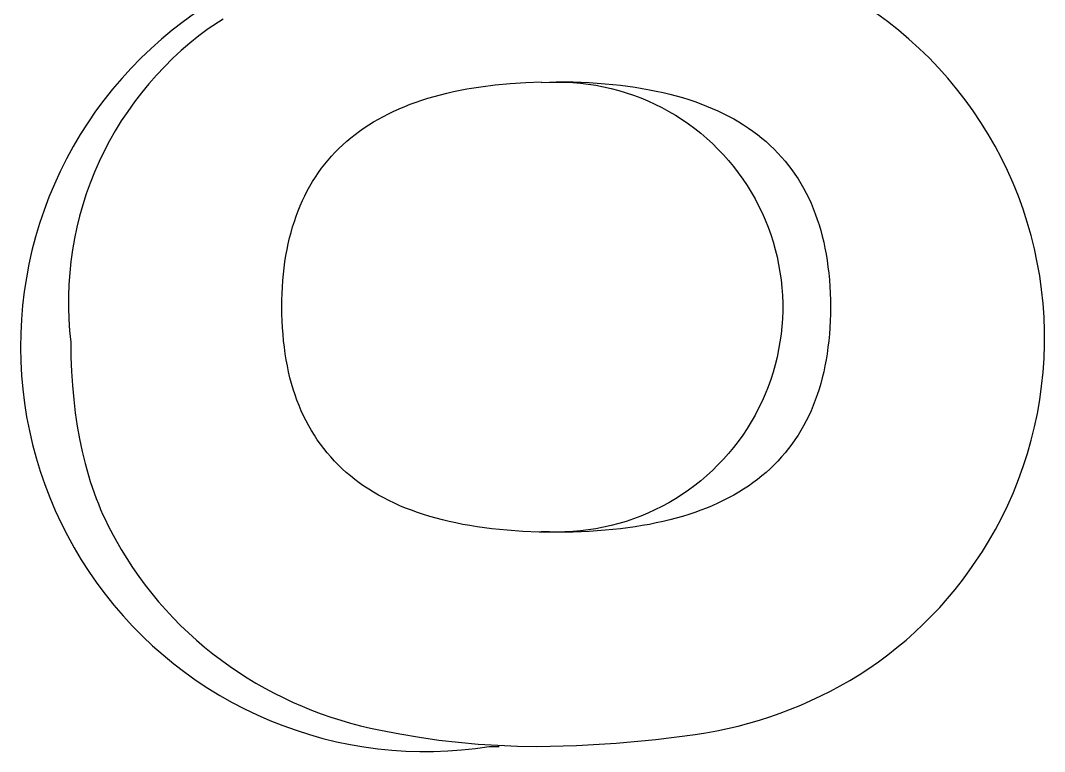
# Model space of a CAD drawing. Header units: millimetres. Extents: x -962 to 3068, y -237 to 2578.
# Drawn here: x 398.656 to 399.947, y 1936.056 to 1936.977 of the extents above; entities that cross this region are included whole.
import ezdxf

# ---------------------------------------------------------------- set-up
doc = ezdxf.new("R2010")
doc.units = ezdxf.units.MM
doc.header["$MEASUREMENT"] = 0
doc.layers.add('Utwórz2D linie widoczne', color=7, linetype='Continuous', true_color=0x000000)

msp = doc.modelspace()

# ---------------------------------------------------------------- linework, layer by layer
at = {"layer": 'Utwórz2D linie widoczne'}
for p, q in [((398.8757, 1936.9858), (398.8614, 1936.9755)), ((398.9118, 1936.9785), (398.8927, 1936.9664)), ((399.7493, 1936.9756), (399.7352, 1936.9859)), ((398.8614, 1936.9755), (398.8475, 1936.9648)), ((398.8927, 1936.9664), (398.881, 1936.9576)), ((399.763, 1936.9648), (399.7493, 1936.9756)), ((398.8339, 1936.9535), (398.8207, 1936.9418)), ((398.8475, 1936.9648), (398.8339, 1936.9535)), ((398.881, 1936.9576), (398.8696, 1936.9485)), ((399.7763, 1936.9536), (399.763, 1936.9648)), ((399.7892, 1936.9419), (399.7763, 1936.9536)), ((398.8207, 1936.9418), (398.808, 1936.9296)), ((398.8696, 1936.9485), (398.8586, 1936.939)), ((399.8016, 1936.9298), (399.7892, 1936.9419)), ((398.808, 1936.9296), (398.7956, 1936.917)), ((398.8479, 1936.9291), (398.8375, 1936.9188)), ((398.8586, 1936.939), (398.8479, 1936.9291)), ((399.8137, 1936.9172), (399.8016, 1936.9298)), ((398.7956, 1936.917), (398.7837, 1936.904)), ((398.8375, 1936.9188), (398.8275, 1936.9082)), ((399.8253, 1936.9043), (399.8137, 1936.9172)), ((398.7837, 1936.904), (398.7723, 1936.8906)), ((398.8275, 1936.9082), (398.8179, 1936.8973)), ((399.8364, 1936.8909), (399.8253, 1936.9043)), ((398.7723, 1936.8906), (398.7614, 1936.8768)), ((398.8179, 1936.8973), (398.8086, 1936.886)), ((399.2019, 1936.8874), (399.2103, 1936.8891)), ((399.2103, 1936.8891), (399.2188, 1936.8907)), ((399.2188, 1936.8907), (399.2364, 1936.8936)), ((399.2364, 1936.8936), (399.2547, 1936.8959)), ((399.2547, 1936.8959), (399.2735, 1936.8976)), ((399.2735, 1936.8976), (399.2931, 1936.8989)), ((399.2931, 1936.8989), (399.3132, 1936.8996)), ((399.3132, 1936.8987), (399.323, 1936.8992)), ((399.323, 1936.8992), (399.3328, 1936.8994)), ((399.3314, 1936.8998), (399.3315, 1936.8998)), ((399.3315, 1936.8998), (399.3528, 1936.8995)), ((399.3328, 1936.8994), (399.3426, 1936.8993)), ((399.3426, 1936.8993), (399.3524, 1936.8988)), ((399.3524, 1936.8988), (399.3622, 1936.898)), ((399.3528, 1936.8995), (399.3733, 1936.8987)), ((399.3622, 1936.898), (399.3719, 1936.8968)), ((399.3719, 1936.8968), (399.3816, 1936.8953)), ((399.3733, 1936.8987), (399.3933, 1936.8973)), ((399.3816, 1936.8953), (399.3913, 1936.8935)), ((399.3913, 1936.8935), (399.4008, 1936.8913)), ((399.3933, 1936.8973), (399.4125, 1936.8954)), ((399.4008, 1936.8913), (399.4103, 1936.8889)), ((399.4103, 1936.8889), (399.4197, 1936.886)), ((399.4125, 1936.8954), (399.4311, 1936.8929)), ((399.4311, 1936.8929), (399.4401, 1936.8914)), ((399.4401, 1936.8914), (399.449, 1936.8898)), ((399.449, 1936.8898), (399.4577, 1936.8881)), ((399.4577, 1936.8881), (399.4662, 1936.8862)), ((399.8471, 1936.8772), (399.8364, 1936.8909)), ((398.7614, 1936.8768), (398.7509, 1936.8626)), ((398.8086, 1936.886), (398.7997, 1936.8744)), ((399.1549, 1936.8742), (399.1623, 1936.8767)), ((399.1623, 1936.8767), (399.1699, 1936.8791)), ((399.1699, 1936.8791), (399.1776, 1936.8814)), ((399.1776, 1936.8814), (399.1856, 1936.8835)), ((399.1856, 1936.8835), (399.1936, 1936.8855)), ((399.1936, 1936.8855), (399.2019, 1936.8874)), ((399.4197, 1936.886), (399.429, 1936.8829)), ((399.429, 1936.8829), (399.4382, 1936.8794)), ((399.4382, 1936.8794), (399.4472, 1936.8757)), ((399.4472, 1936.8757), (399.4561, 1936.8716)), ((399.4662, 1936.8862), (399.4746, 1936.8842)), ((399.4746, 1936.8842), (399.4827, 1936.8821)), ((399.4827, 1936.8821), (399.4908, 1936.8798)), ((399.4908, 1936.8798), (399.4986, 1936.8773)), ((399.4986, 1936.8773), (399.5063, 1936.8748)), ((399.5063, 1936.8748), (399.5138, 1936.8721)), ((399.8573, 1936.8631), (399.8471, 1936.8772)), ((398.7509, 1936.8626), (398.7409, 1936.848)), ((398.7913, 1936.8625), (398.7832, 1936.8504)), ((398.7997, 1936.8744), (398.7913, 1936.8625)), ((399.1201, 1936.8595), (399.1267, 1936.8627)), ((399.1267, 1936.8627), (399.1335, 1936.8658)), ((399.1335, 1936.8658), (399.1405, 1936.8687)), ((399.1405, 1936.8687), (399.1476, 1936.8715)), ((399.1476, 1936.8715), (399.1549, 1936.8742)), ((399.4561, 1936.8716), (399.4649, 1936.8672)), ((399.4649, 1936.8672), (399.4735, 1936.8625)), ((399.4735, 1936.8625), (399.482, 1936.8575)), ((399.5138, 1936.8721), (399.5211, 1936.8692)), ((399.5211, 1936.8692), (399.5283, 1936.8662)), ((399.5283, 1936.8662), (399.5353, 1936.8631)), ((399.5353, 1936.8631), (399.5422, 1936.8599)), ((399.867, 1936.8486), (399.8573, 1936.8631)), ((398.7832, 1936.8504), (398.7756, 1936.8379)), ((399.0951, 1936.8455), (399.1011, 1936.8492)), ((399.1011, 1936.8492), (399.1073, 1936.8528)), ((399.1073, 1936.8528), (399.1136, 1936.8562)), ((399.1136, 1936.8562), (399.1201, 1936.8595)), ((399.482, 1936.8575), (399.4902, 1936.8522)), ((399.4902, 1936.8522), (399.4983, 1936.8467)), ((399.5422, 1936.8599), (399.5488, 1936.8565)), ((399.5488, 1936.8565), (399.5553, 1936.8529)), ((399.5553, 1936.8529), (399.5617, 1936.8492)), ((399.5617, 1936.8492), (399.5678, 1936.8454)), ((398.7409, 1936.848), (398.7314, 1936.8332)), ((398.7756, 1936.8379), (398.7684, 1936.8252)), ((399.0781, 1936.8335), (399.0836, 1936.8377)), ((399.0836, 1936.8377), (399.0893, 1936.8416)), ((399.0893, 1936.8416), (399.0951, 1936.8455)), ((399.4983, 1936.8467), (399.5062, 1936.8409)), ((399.5062, 1936.8409), (399.5139, 1936.8348)), ((399.5678, 1936.8454), (399.5738, 1936.8415)), ((399.5738, 1936.8415), (399.5796, 1936.8374)), ((399.5796, 1936.8374), (399.5853, 1936.8332)), ((399.8762, 1936.8339), (399.867, 1936.8486)), ((398.7314, 1936.8332), (398.7225, 1936.818)), ((398.7684, 1936.8252), (398.7616, 1936.8123)), ((399.0625, 1936.8204), (399.0676, 1936.8249)), ((399.0676, 1936.8249), (399.0728, 1936.8293)), ((399.0728, 1936.8293), (399.0781, 1936.8335)), ((399.5139, 1936.8348), (399.5213, 1936.8284)), ((399.5213, 1936.8284), (399.5285, 1936.8218)), ((399.5853, 1936.8332), (399.5908, 1936.8288)), ((399.5908, 1936.8288), (399.5961, 1936.8243)), ((399.5961, 1936.8243), (399.6013, 1936.8196)), ((399.8849, 1936.8188), (399.8762, 1936.8339)), ((398.7225, 1936.818), (398.714, 1936.8025)), ((398.7616, 1936.8123), (398.7553, 1936.7992)), ((399.0484, 1936.8062), (399.0529, 1936.811)), ((399.0529, 1936.811), (399.0576, 1936.8158)), ((399.0576, 1936.8158), (399.0625, 1936.8204)), ((399.5285, 1936.8218), (399.5355, 1936.8149)), ((399.5355, 1936.8149), (399.5423, 1936.8078)), ((399.6013, 1936.8196), (399.6062, 1936.8149)), ((399.6062, 1936.8149), (399.6111, 1936.8099)), ((399.893, 1936.8034), (399.8849, 1936.8188)), ((398.714, 1936.8025), (398.7061, 1936.7867)), ((398.7553, 1936.7992), (398.7495, 1936.7858)), ((399.0397, 1936.796), (399.044, 1936.8011)), ((399.044, 1936.8011), (399.0484, 1936.8062)), ((399.5423, 1936.8078), (399.5488, 1936.8005)), ((399.5488, 1936.8005), (399.5551, 1936.7929)), ((399.6111, 1936.8099), (399.6157, 1936.8049)), ((399.6157, 1936.8049), (399.6202, 1936.7997)), ((399.6202, 1936.7997), (399.6245, 1936.7943)), ((399.9006, 1936.7878), (399.893, 1936.8034)), ((398.7061, 1936.7867), (398.6988, 1936.7707)), ((398.7495, 1936.7858), (398.7441, 1936.7722)), ((399.028, 1936.7797), (399.0317, 1936.7853)), ((399.0317, 1936.7853), (399.0357, 1936.7907)), ((399.0357, 1936.7907), (399.0397, 1936.796)), ((399.5551, 1936.7929), (399.5611, 1936.7852)), ((399.5611, 1936.7852), (399.5668, 1936.7772)), ((399.6245, 1936.7943), (399.6286, 1936.7889)), ((399.6286, 1936.7889), (399.6326, 1936.7832)), ((399.9077, 1936.7719), (399.9006, 1936.7878)), ((398.7441, 1936.7722), (398.7391, 1936.7585)), ((399.021, 1936.7682), (399.0244, 1936.774)), ((399.0244, 1936.774), (399.028, 1936.7797)), ((399.5668, 1936.7772), (399.5722, 1936.769)), ((399.6326, 1936.7832), (399.6364, 1936.7775)), ((399.6364, 1936.7775), (399.64, 1936.7716)), ((399.64, 1936.7716), (399.6435, 1936.7656)), ((399.9142, 1936.7557), (399.9077, 1936.7719)), ((398.6988, 1936.7707), (398.692, 1936.7544)), ((398.7391, 1936.7585), (398.7347, 1936.7446)), ((399.0146, 1936.7562), (399.0177, 1936.7623)), ((399.0177, 1936.7623), (399.021, 1936.7682)), ((399.5722, 1936.769), (399.5774, 1936.7607)), ((399.5774, 1936.7607), (399.5822, 1936.7522)), ((399.6435, 1936.7656), (399.6468, 1936.7594)), ((399.6468, 1936.7594), (399.6499, 1936.7531)), ((398.692, 1936.7544), (398.6858, 1936.7379)), ((399.0088, 1936.7436), (399.0116, 1936.75)), ((399.0116, 1936.75), (399.0146, 1936.7562)), ((399.5822, 1936.7522), (399.5868, 1936.7435)), ((399.6499, 1936.7531), (399.6528, 1936.7466)), ((399.6528, 1936.7466), (399.6556, 1936.74)), ((399.9201, 1936.7394), (399.9142, 1936.7557)), ((398.6858, 1936.7379), (398.6802, 1936.7212)), ((398.7347, 1936.7446), (398.7307, 1936.7306)), ((399.0037, 1936.7306), (399.0062, 1936.7372)), ((399.0062, 1936.7372), (399.0088, 1936.7436)), ((399.5868, 1936.7435), (399.5911, 1936.7347)), ((399.5911, 1936.7347), (399.595, 1936.7257)), ((399.6556, 1936.74), (399.6582, 1936.7333)), ((399.6582, 1936.7333), (399.6607, 1936.7264)), ((399.9255, 1936.7228), (399.9201, 1936.7394)), ((398.6802, 1936.7212), (398.6751, 1936.7043)), ((398.7307, 1936.7306), (398.7272, 1936.7164)), ((398.9992, 1936.717), (399.0014, 1936.7238)), ((399.0014, 1936.7238), (399.0037, 1936.7306)), ((399.595, 1936.7257), (399.5986, 1936.7166)), ((399.6607, 1936.7264), (399.663, 1936.7194)), ((399.9303, 1936.7061), (399.9255, 1936.7228)), ((398.7272, 1936.7164), (398.7242, 1936.7021)), ((398.9954, 1936.7029), (398.9972, 1936.71)), ((398.9972, 1936.71), (398.9992, 1936.717)), ((399.5986, 1936.7166), (399.602, 1936.7074)), ((399.602, 1936.7074), (399.605, 1936.698)), ((399.663, 1936.7194), (399.6651, 1936.7123)), ((399.6651, 1936.7123), (399.667, 1936.705)), ((398.6751, 1936.7043), (398.6706, 1936.6873)), ((398.7242, 1936.7021), (398.7217, 1936.6878)), ((398.9922, 1936.6882), (398.9937, 1936.6956)), ((398.9937, 1936.6956), (398.9954, 1936.7029)), ((399.605, 1936.698), (399.6077, 1936.6886)), ((399.667, 1936.705), (399.6688, 1936.6976)), ((399.6688, 1936.6976), (399.6704, 1936.69)), ((399.9345, 1936.6892), (399.9303, 1936.7061)), ((398.6706, 1936.6873), (398.6668, 1936.6701)), ((398.7217, 1936.6878), (398.7197, 1936.6733)), ((398.9908, 1936.6807), (398.9922, 1936.6882)), ((399.6077, 1936.6886), (399.61, 1936.6791)), ((399.6704, 1936.69), (399.6718, 1936.6824)), ((399.6718, 1936.6824), (399.6731, 1936.6745)), ((399.9381, 1936.6722), (399.9345, 1936.6892)), ((398.6668, 1936.6701), (398.6635, 1936.6527)), ((398.7197, 1936.6733), (398.7182, 1936.6588)), ((398.9886, 1936.6653), (398.9896, 1936.673)), ((398.9896, 1936.673), (398.9908, 1936.6807)), ((399.61, 1936.6791), (399.612, 1936.6695)), ((399.612, 1936.6695), (399.6137, 1936.6598)), ((399.6731, 1936.6745), (399.6742, 1936.6665)), ((399.9411, 1936.655), (399.9381, 1936.6722)), ((398.7182, 1936.6588), (398.7172, 1936.6443)), ((398.987, 1936.6493), (398.9877, 1936.6573)), ((398.9877, 1936.6573), (398.9886, 1936.6653)), ((399.6137, 1936.6598), (399.6151, 1936.6501)), ((399.6742, 1936.6665), (399.6751, 1936.6584)), ((399.6751, 1936.6584), (399.6759, 1936.6502)), ((398.6635, 1936.6527), (398.6608, 1936.6353)), ((398.7172, 1936.6443), (398.7167, 1936.6297)), ((398.9864, 1936.6411), (398.987, 1936.6493)), ((399.6151, 1936.6501), (399.6161, 1936.6404)), ((399.6759, 1936.6502), (399.6765, 1936.6418)), ((399.9435, 1936.6378), (399.9411, 1936.655)), ((398.6608, 1936.6353), (398.6587, 1936.6178)), ((398.7167, 1936.6297), (398.7166, 1936.6151)), ((398.9858, 1936.6244), (398.986, 1936.6328)), ((398.986, 1936.6328), (398.9864, 1936.6411)), ((399.6161, 1936.6404), (399.6168, 1936.6306)), ((399.6168, 1936.6306), (399.6171, 1936.6208)), ((399.6765, 1936.6418), (399.6769, 1936.6333)), ((399.6769, 1936.6333), (399.6772, 1936.6246)), ((399.9454, 1936.6205), (399.9435, 1936.6378)), ((398.6587, 1936.6178), (398.6572, 1936.6002)), ((398.9857, 1936.6158), (398.9858, 1936.6244)), ((399.6171, 1936.6208), (399.6171, 1936.611)), ((399.6772, 1936.6246), (399.6772, 1936.6158)), ((399.9466, 1936.6032), (399.9454, 1936.6205)), ((398.7166, 1936.6151), (398.7171, 1936.6005)), ((398.9858, 1936.607), (398.9857, 1936.6158)), ((398.9861, 1936.5983), (398.9858, 1936.607)), ((399.6171, 1936.611), (399.6168, 1936.6012)), ((399.6772, 1936.607), (399.6769, 1936.5983)), ((399.6772, 1936.6158), (399.6772, 1936.607)), ((398.6572, 1936.6002), (398.6564, 1936.5826)), ((398.7171, 1936.6005), (398.7181, 1936.586)), ((398.9865, 1936.5898), (398.9861, 1936.5983)), ((399.6161, 1936.5914), (399.6151, 1936.5816)), ((399.6168, 1936.6012), (399.6161, 1936.5914)), ((399.6769, 1936.5983), (399.6765, 1936.5898)), ((399.9472, 1936.5858), (399.9466, 1936.6032)), ((398.6564, 1936.5826), (398.6561, 1936.565)), ((398.7181, 1936.586), (398.7196, 1936.5714)), ((398.9871, 1936.5815), (398.9865, 1936.5898)), ((398.9878, 1936.5732), (398.9871, 1936.5815)), ((399.6151, 1936.5816), (399.6137, 1936.5719)), ((399.6759, 1936.5815), (399.6751, 1936.5732)), ((399.6765, 1936.5898), (399.6759, 1936.5815)), ((399.9472, 1936.5684), (399.9472, 1936.5858)), ((398.6561, 1936.565), (398.6565, 1936.5474)), ((398.7196, 1936.5714), (398.7198, 1936.5528)), ((398.9888, 1936.5651), (398.9878, 1936.5732)), ((398.9899, 1936.5571), (398.9888, 1936.5651)), ((399.6137, 1936.5719), (399.612, 1936.5623)), ((399.6742, 1936.5651), (399.6731, 1936.5571)), ((399.6751, 1936.5732), (399.6742, 1936.5651)), ((399.9466, 1936.551), (399.9472, 1936.5684)), ((398.7198, 1936.5528), (398.7205, 1936.5346)), ((398.9911, 1936.5493), (398.9899, 1936.5571)), ((399.61, 1936.5527), (399.6077, 1936.5432)), ((399.612, 1936.5623), (399.61, 1936.5527)), ((399.6731, 1936.5571), (399.6718, 1936.5493)), ((398.6565, 1936.5474), (398.6574, 1936.5298)), ((398.9926, 1936.5416), (398.9911, 1936.5493)), ((398.9942, 1936.5341), (398.9926, 1936.5416)), ((399.6077, 1936.5432), (399.605, 1936.5337)), ((399.6704, 1936.5416), (399.6688, 1936.5341)), ((399.6718, 1936.5493), (399.6704, 1936.5416)), ((399.9454, 1936.5336), (399.9466, 1936.551)), ((398.6574, 1936.5298), (398.659, 1936.5122)), ((398.7205, 1936.5346), (398.7216, 1936.5169)), ((398.9959, 1936.5267), (398.9942, 1936.5341)), ((398.9979, 1936.5194), (398.9959, 1936.5267)), ((399.605, 1936.5337), (399.602, 1936.5244)), ((399.667, 1936.5267), (399.6651, 1936.5194)), ((399.6688, 1936.5341), (399.667, 1936.5267)), ((399.9436, 1936.5163), (399.9454, 1936.5336)), ((398.7216, 1936.5169), (398.7232, 1936.4995)), ((399, 1936.5123), (398.9979, 1936.5194)), ((399.5986, 1936.5152), (399.595, 1936.5061)), ((399.602, 1936.5244), (399.5986, 1936.5152)), ((399.6651, 1936.5194), (399.663, 1936.5123)), ((399.9412, 1936.4991), (399.9436, 1936.5163)), ((398.659, 1936.5122), (398.6611, 1936.4947)), ((399.0023, 1936.5053), (399, 1936.5123)), ((399.0047, 1936.4984), (399.0023, 1936.5053)), ((399.595, 1936.5061), (399.5911, 1936.4971)), ((399.6607, 1936.5053), (399.6582, 1936.4984)), ((399.663, 1936.5123), (399.6607, 1936.5053)), ((398.6611, 1936.4947), (398.6639, 1936.4773)), ((398.7232, 1936.4995), (398.7252, 1936.4825)), ((399.0073, 1936.4917), (399.0047, 1936.4984)), ((399.0101, 1936.4851), (399.0073, 1936.4917)), ((399.5868, 1936.4883), (399.5822, 1936.4796)), ((399.5911, 1936.4971), (399.5868, 1936.4883)), ((399.6556, 1936.4917), (399.6528, 1936.4851)), ((399.6582, 1936.4984), (399.6556, 1936.4917)), ((399.9382, 1936.4819), (399.9412, 1936.4991)), ((398.6639, 1936.4773), (398.6673, 1936.46)), ((398.7252, 1936.4825), (398.7276, 1936.4659)), ((399.0131, 1936.4787), (399.0101, 1936.4851)), ((399.0162, 1936.4724), (399.0131, 1936.4787)), ((399.5822, 1936.4796), (399.5774, 1936.4711)), ((399.6499, 1936.4787), (399.6468, 1936.4724)), ((399.6528, 1936.4851), (399.6499, 1936.4787)), ((399.9346, 1936.4649), (399.9382, 1936.4819)), ((398.7276, 1936.4659), (398.7305, 1936.4497)), ((399.0195, 1936.4662), (399.0162, 1936.4724)), ((399.0229, 1936.4602), (399.0195, 1936.4662)), ((399.5722, 1936.4627), (399.5668, 1936.4546)), ((399.5774, 1936.4711), (399.5722, 1936.4627)), ((399.6435, 1936.4662), (399.64, 1936.4602)), ((399.6468, 1936.4724), (399.6435, 1936.4662)), ((399.9304, 1936.448), (399.9346, 1936.4649)), ((398.6673, 1936.46), (398.6713, 1936.4428)), ((398.7305, 1936.4497), (398.7339, 1936.4339)), ((399.0266, 1936.4543), (399.0229, 1936.4602)), ((399.0303, 1936.4485), (399.0266, 1936.4543)), ((399.5668, 1936.4546), (399.5611, 1936.4466)), ((399.6364, 1936.4543), (399.6326, 1936.4485)), ((399.64, 1936.4602), (399.6364, 1936.4543)), ((398.6713, 1936.4428), (398.6758, 1936.4258)), ((399.0343, 1936.4429), (399.0303, 1936.4485)), ((399.0384, 1936.4374), (399.0343, 1936.4429)), ((399.0428, 1936.4321), (399.0384, 1936.4374)), ((399.5551, 1936.4388), (399.5488, 1936.4313)), ((399.5611, 1936.4466), (399.5551, 1936.4388)), ((399.6245, 1936.4374), (399.6202, 1936.4321)), ((399.6286, 1936.4429), (399.6245, 1936.4374)), ((399.6326, 1936.4485), (399.6286, 1936.4429)), ((399.9257, 1936.4313), (399.9304, 1936.448)), ((398.6758, 1936.4258), (398.681, 1936.4089)), ((398.7339, 1936.4339), (398.7376, 1936.4185)), ((399.0472, 1936.4269), (399.0428, 1936.4321)), ((399.0519, 1936.4218), (399.0472, 1936.4269)), ((399.5423, 1936.424), (399.5355, 1936.4169)), ((399.5488, 1936.4313), (399.5423, 1936.424)), ((399.6157, 1936.4269), (399.6111, 1936.4218)), ((399.6202, 1936.4321), (399.6157, 1936.4269)), ((399.9203, 1936.4147), (399.9257, 1936.4313)), ((398.7376, 1936.4185), (398.7419, 1936.4035)), ((399.0567, 1936.4169), (399.0519, 1936.4218)), ((399.0617, 1936.4121), (399.0567, 1936.4169)), ((399.0668, 1936.4075), (399.0617, 1936.4121)), ((399.5285, 1936.41), (399.5213, 1936.4034)), ((399.5355, 1936.4169), (399.5285, 1936.41)), ((399.6013, 1936.4121), (399.5961, 1936.4075)), ((399.6062, 1936.4169), (399.6013, 1936.4121)), ((399.6111, 1936.4218), (399.6062, 1936.4169)), ((399.9144, 1936.3984), (399.9203, 1936.4147)), ((398.681, 1936.4089), (398.6867, 1936.3922)), ((398.7419, 1936.4035), (398.7441, 1936.3961)), ((399.0721, 1936.403), (399.0668, 1936.4075)), ((399.0776, 1936.3986), (399.0721, 1936.403)), ((399.0833, 1936.3944), (399.0776, 1936.3986)), ((399.5139, 1936.397), (399.5062, 1936.3909)), ((399.5213, 1936.4034), (399.5139, 1936.397)), ((399.5853, 1936.3986), (399.5796, 1936.3944)), ((399.5908, 1936.403), (399.5853, 1936.3986)), ((399.5961, 1936.4075), (399.5908, 1936.403)), ((399.9079, 1936.3822), (399.9144, 1936.3984)), ((398.6867, 1936.3922), (398.693, 1936.3757)), ((398.7441, 1936.3961), (398.7465, 1936.3889)), ((398.7465, 1936.3889), (398.749, 1936.3817)), ((399.0891, 1936.3903), (399.0833, 1936.3944)), ((399.0951, 1936.3863), (399.0891, 1936.3903)), ((399.1012, 1936.3825), (399.0951, 1936.3863)), ((399.4983, 1936.3851), (399.4902, 1936.3795)), ((399.5062, 1936.3909), (399.4983, 1936.3851)), ((399.5678, 1936.3863), (399.5617, 1936.3825)), ((399.5738, 1936.3903), (399.5678, 1936.3863)), ((399.5796, 1936.3944), (399.5738, 1936.3903)), ((398.693, 1936.3757), (398.6998, 1936.3595)), ((398.749, 1936.3817), (398.7516, 1936.3747)), ((398.7516, 1936.3747), (398.7543, 1936.3678)), ((399.1076, 1936.3788), (399.1012, 1936.3825)), ((399.1141, 1936.3753), (399.1076, 1936.3788)), ((399.1207, 1936.3719), (399.1141, 1936.3753)), ((399.1276, 1936.3687), (399.1207, 1936.3719)), ((399.482, 1936.3742), (399.4735, 1936.3693)), ((399.4902, 1936.3795), (399.482, 1936.3742)), ((399.5422, 1936.3719), (399.5353, 1936.3687)), ((399.5488, 1936.3753), (399.5422, 1936.3719)), ((399.5553, 1936.3788), (399.5488, 1936.3753)), ((399.5617, 1936.3825), (399.5553, 1936.3788)), ((399.9009, 1936.3663), (399.9079, 1936.3822)), ((398.6998, 1936.3595), (398.7073, 1936.3435)), ((398.7543, 1936.3678), (398.7572, 1936.3609)), ((398.7572, 1936.3609), (398.7601, 1936.3542)), ((399.1346, 1936.3655), (399.1276, 1936.3687)), ((399.1417, 1936.3626), (399.1346, 1936.3655)), ((399.1491, 1936.3597), (399.1417, 1936.3626)), ((399.1566, 1936.357), (399.1491, 1936.3597)), ((399.4561, 1936.3602), (399.4472, 1936.3561)), ((399.4649, 1936.3646), (399.4561, 1936.3602)), ((399.4735, 1936.3693), (399.4649, 1936.3646)), ((399.5138, 1936.3597), (399.5063, 1936.357)), ((399.5211, 1936.3626), (399.5138, 1936.3597)), ((399.5283, 1936.3655), (399.5211, 1936.3626)), ((399.5353, 1936.3687), (399.5283, 1936.3655)), ((399.8933, 1936.3506), (399.9009, 1936.3663)), ((398.7601, 1936.3542), (398.7632, 1936.3475)), ((398.7632, 1936.3475), (398.7663, 1936.341)), ((399.1643, 1936.3544), (399.1566, 1936.357)), ((399.1721, 1936.352), (399.1643, 1936.3544)), ((399.1802, 1936.3497), (399.1721, 1936.352)), ((399.1883, 1936.3476), (399.1802, 1936.3497)), ((399.1967, 1936.3456), (399.1883, 1936.3476)), ((399.2052, 1936.3437), (399.1967, 1936.3456)), ((399.4197, 1936.3457), (399.4103, 1936.3429)), ((399.429, 1936.3489), (399.4197, 1936.3457)), ((399.4382, 1936.3523), (399.429, 1936.3489)), ((399.4472, 1936.3561), (399.4382, 1936.3523)), ((399.4662, 1936.3456), (399.4577, 1936.3437)), ((399.4746, 1936.3476), (399.4662, 1936.3456)), ((399.4827, 1936.3497), (399.4746, 1936.3476)), ((399.4908, 1936.352), (399.4827, 1936.3497)), ((399.4986, 1936.3544), (399.4908, 1936.352)), ((399.5063, 1936.357), (399.4986, 1936.3544)), ((399.8852, 1936.3353), (399.8933, 1936.3506)), ((398.7073, 1936.3435), (398.7152, 1936.3278)), ((398.7663, 1936.341), (398.7696, 1936.3345)), ((398.7696, 1936.3345), (398.773, 1936.3282)), ((399.2139, 1936.342), (399.2052, 1936.3437)), ((399.2228, 1936.3404), (399.2139, 1936.342)), ((399.2318, 1936.3389), (399.2228, 1936.3404)), ((399.2504, 1936.3364), (399.2318, 1936.3389)), ((399.2697, 1936.3345), (399.2504, 1936.3364)), ((399.2896, 1936.3331), (399.2697, 1936.3345)), ((399.3102, 1936.3322), (399.2896, 1936.3331)), ((399.323, 1936.3325), (399.3132, 1936.3331)), ((399.3328, 1936.3323), (399.323, 1936.3325)), ((399.3426, 1936.3325), (399.3328, 1936.3323)), ((399.3524, 1936.333), (399.3426, 1936.3325)), ((399.3622, 1936.3338), (399.3524, 1936.333)), ((399.3733, 1936.3331), (399.3528, 1936.3322)), ((399.3719, 1936.3349), (399.3622, 1936.3338)), ((399.3816, 1936.3364), (399.3719, 1936.3349)), ((399.3933, 1936.3345), (399.3733, 1936.3331)), ((399.3913, 1936.3383), (399.3816, 1936.3364)), ((399.4008, 1936.3404), (399.3913, 1936.3383)), ((399.4125, 1936.3364), (399.3933, 1936.3345)), ((399.4103, 1936.3429), (399.4008, 1936.3404)), ((399.4311, 1936.3389), (399.4125, 1936.3364)), ((399.4401, 1936.3404), (399.4311, 1936.3389)), ((399.449, 1936.342), (399.4401, 1936.3404)), ((399.4577, 1936.3437), (399.449, 1936.342)), ((399.8765, 1936.3202), (399.8852, 1936.3353)), ((398.7152, 1936.3278), (398.7237, 1936.3123)), ((398.773, 1936.3282), (398.7831, 1936.3103)), ((399.3315, 1936.332), (399.3102, 1936.3322)), ((399.3314, 1936.332), (399.3315, 1936.332)), ((399.3528, 1936.3322), (399.3315, 1936.332)), ((399.8689, 1936.3077), (399.8765, 1936.3202)), ((398.7237, 1936.3123), (398.7328, 1936.2972)), ((398.7831, 1936.3103), (398.7901, 1936.2988)), ((399.8608, 1936.2954), (399.8689, 1936.3077)), ((398.7328, 1936.2972), (398.7423, 1936.2824)), ((398.7901, 1936.2988), (398.7975, 1936.2875)), ((399.8524, 1936.2833), (399.8608, 1936.2954)), ((398.7423, 1936.2824), (398.7524, 1936.2679)), ((398.7975, 1936.2875), (398.8052, 1936.2764)), ((399.8436, 1936.2715), (399.8524, 1936.2833)), ((398.7524, 1936.2679), (398.7629, 1936.2538)), ((398.8052, 1936.2764), (398.8133, 1936.2655)), ((399.8344, 1936.2599), (399.8436, 1936.2715)), ((398.8133, 1936.2655), (398.8216, 1936.2548)), ((399.8249, 1936.2485), (399.8344, 1936.2599)), ((398.7629, 1936.2538), (398.7739, 1936.24)), ((398.8216, 1936.2548), (398.8303, 1936.2443)), ((398.8303, 1936.2443), (398.8393, 1936.2341)), ((399.8151, 1936.2374), (399.8249, 1936.2485)), ((398.7739, 1936.24), (398.7854, 1936.2266)), ((398.8393, 1936.2341), (398.8485, 1936.2242)), ((399.8049, 1936.2267), (399.8151, 1936.2374)), ((398.7854, 1936.2266), (398.7974, 1936.2137)), ((398.8485, 1936.2242), (398.858, 1936.2145)), ((399.7836, 1936.206), (399.7944, 1936.2162)), ((399.7944, 1936.2162), (399.8049, 1936.2267)), ((398.7974, 1936.2137), (398.8098, 1936.2011)), ((398.858, 1936.2145), (398.8679, 1936.2051)), ((398.8679, 1936.2051), (398.8779, 1936.196)), ((399.7726, 1936.1962), (399.7836, 1936.206)), ((398.8098, 1936.2011), (398.8226, 1936.189)), ((398.8779, 1936.196), (398.8882, 1936.1873)), ((399.7612, 1936.1867), (399.7726, 1936.1962)), ((398.8226, 1936.189), (398.8358, 1936.1774)), ((398.8882, 1936.1873), (398.8987, 1936.1788)), ((398.8987, 1936.1788), (398.9095, 1936.1707)), ((399.7378, 1936.1689), (399.7496, 1936.1776)), ((399.7496, 1936.1776), (399.7612, 1936.1867)), ((398.8358, 1936.1774), (398.8495, 1936.1662)), ((398.8495, 1936.1662), (398.8635, 1936.1555)), ((398.9095, 1936.1707), (398.9204, 1936.1629)), ((399.7257, 1936.1605), (399.7378, 1936.1689)), ((398.8635, 1936.1555), (398.8778, 1936.1452)), ((398.9204, 1936.1629), (398.9311, 1936.1556)), ((398.9311, 1936.1556), (398.942, 1936.1487)), ((399.7017, 1936.1453), (399.7134, 1936.1525)), ((399.7134, 1936.1525), (399.7257, 1936.1605)), ((398.8778, 1936.1452), (398.8925, 1936.1355)), ((398.942, 1936.1487), (398.953, 1936.142)), ((398.953, 1936.142), (398.9643, 1936.1356)), ((399.6897, 1936.1385), (399.7017, 1936.1453)), ((398.8925, 1936.1355), (398.9076, 1936.1263)), ((398.9076, 1936.1263), (398.9229, 1936.1176)), ((398.9643, 1936.1356), (398.9758, 1936.1294)), ((398.9758, 1936.1294), (398.9874, 1936.1236)), ((399.6651, 1936.1257), (399.6775, 1936.1319)), ((399.6775, 1936.1319), (399.6897, 1936.1385)), ((398.9229, 1936.1176), (398.9386, 1936.1095)), ((398.9874, 1936.1236), (398.9992, 1936.118)), ((398.9992, 1936.118), (399.0111, 1936.1128)), ((399.627, 1936.1089), (399.6399, 1936.1142)), ((399.6399, 1936.1142), (399.6526, 1936.1198)), ((399.6526, 1936.1198), (399.6651, 1936.1257)), ((398.9386, 1936.1095), (398.9545, 1936.1019)), ((398.9545, 1936.1019), (398.9706, 1936.0948)), ((399.0111, 1936.1128), (399.0231, 1936.1079)), ((399.0231, 1936.1079), (399.0353, 1936.1033)), ((399.0353, 1936.1033), (399.0476, 1936.099)), ((399.6009, 1936.0994), (399.614, 1936.104)), ((399.614, 1936.104), (399.627, 1936.1089)), ((398.9706, 1936.0948), (398.987, 1936.0883)), ((398.987, 1936.0883), (399.0036, 1936.0824)), ((399.0476, 1936.099), (399.06, 1936.095)), ((399.06, 1936.095), (399.0724, 1936.0914)), ((399.0724, 1936.0914), (399.0849, 1936.0881)), ((399.0849, 1936.0881), (399.0975, 1936.0851)), ((399.5474, 1936.0846), (399.5609, 1936.0877)), ((399.5609, 1936.0877), (399.5743, 1936.0913)), ((399.5743, 1936.0913), (399.5877, 1936.0952)), ((399.5877, 1936.0952), (399.6009, 1936.0994)), ((399.0036, 1936.0824), (399.0204, 1936.0771)), ((399.0204, 1936.0771), (399.0374, 1936.0723)), ((399.0975, 1936.0851), (399.1101, 1936.0825)), ((399.1101, 1936.0825), (399.1345, 1936.0778)), ((399.1345, 1936.0778), (399.159, 1936.0737)), ((399.4571, 1936.0709), (399.5067, 1936.0772)), ((399.5067, 1936.0772), (399.5203, 1936.0793)), ((399.5203, 1936.0793), (399.5339, 1936.0818)), ((399.5339, 1936.0818), (399.5474, 1936.0846)), ((399.0374, 1936.0723), (399.0545, 1936.0681)), ((399.0545, 1936.0681), (399.0718, 1936.0646)), ((399.0718, 1936.0646), (399.0892, 1936.0616)), ((399.0892, 1936.0616), (399.1067, 1936.0592)), ((399.159, 1936.0737), (399.1836, 1936.0702)), ((399.1836, 1936.0702), (399.2082, 1936.0673)), ((399.2082, 1936.0673), (399.233, 1936.0651)), ((399.2298, 1936.0596), (399.2472, 1936.062)), ((399.233, 1936.0651), (399.2578, 1936.0635)), ((399.2472, 1936.062), (399.2596, 1936.062)), ((399.2578, 1936.0635), (399.2826, 1936.0624)), ((399.2826, 1936.0624), (399.3073, 1936.062)), ((399.3073, 1936.062), (399.3573, 1936.0633)), ((399.3573, 1936.0633), (399.4073, 1936.0662)), ((399.4073, 1936.0662), (399.4571, 1936.0709)), ((399.1067, 1936.0592), (399.1242, 1936.0574)), ((399.1242, 1936.0574), (399.1418, 1936.0563)), ((399.1418, 1936.0563), (399.1594, 1936.0557)), ((399.1594, 1936.0557), (399.177, 1936.0558)), ((399.177, 1936.0558), (399.1947, 1936.0564)), ((399.1947, 1936.0564), (399.2123, 1936.0577)), ((399.2123, 1936.0577), (399.2298, 1936.0596))]:
    msp.add_line(p, q, dxfattribs=at)

doc.saveas('drawing.dxf')
